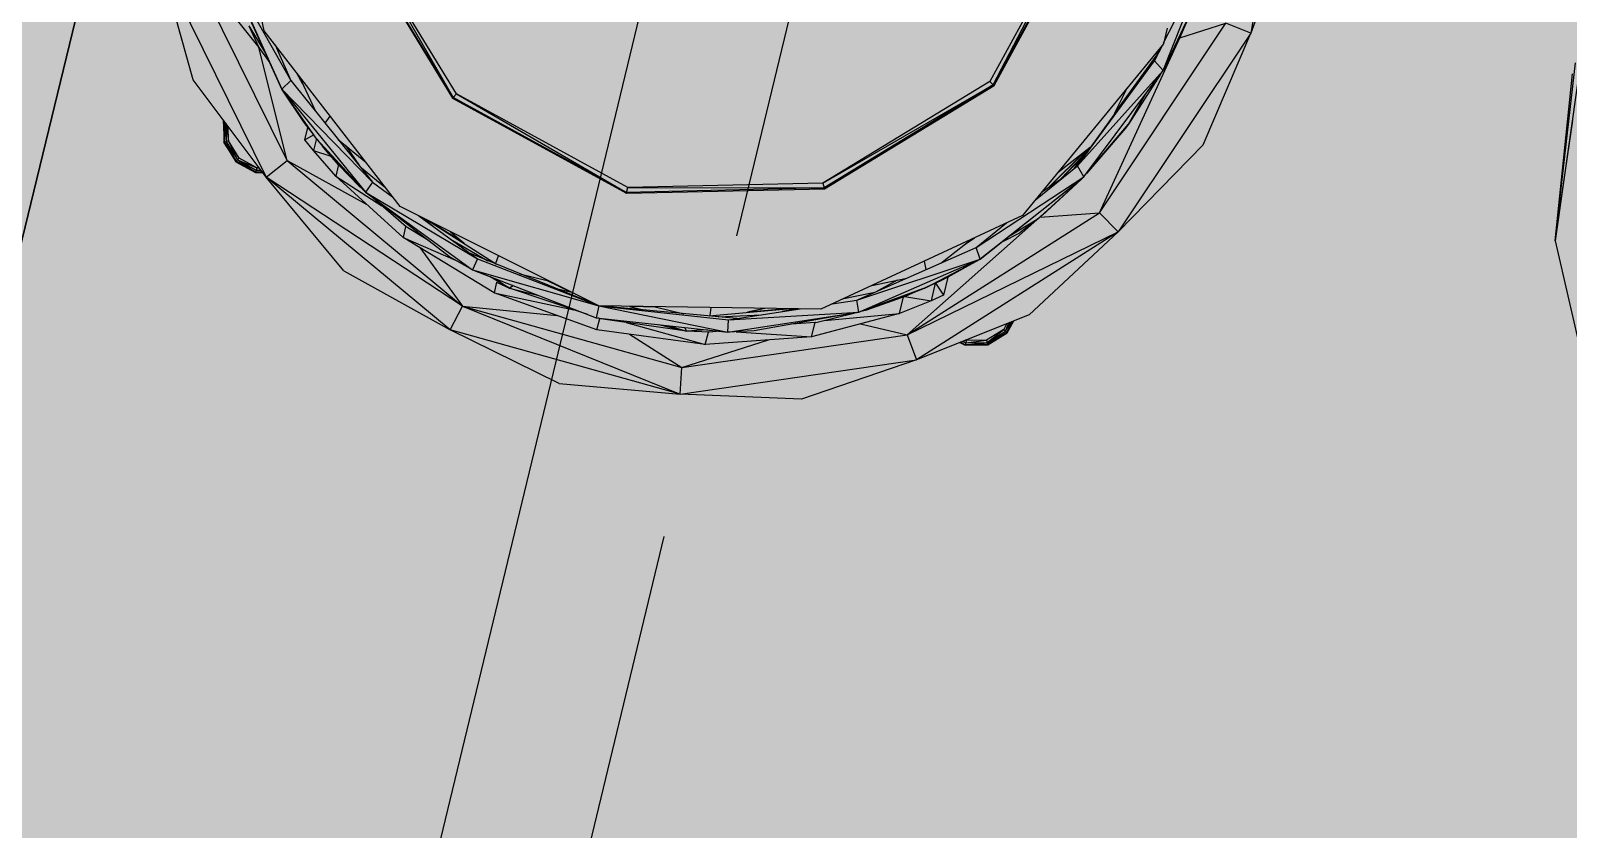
# Model space of a CAD drawing. Header units: millimetres. Extents: x 4980 to 19099, y 3891 to 5773.
# Drawn here: x 12221.74 to 12253.32, y 4709.82 to 4726.22 of the extents above; entities that cross this region are included whole.
import ezdxf

# ---------------------------------------------------------------- set-up
doc = ezdxf.new("R2010")
doc.units = ezdxf.units.MM
doc.linetypes.add('DASHED', pattern=[19.05, 12.7, -6.35])
doc.layers.add('Kıtc-002 Çizgi', color=7, linetype='Continuous')
doc.layers.add('Kıtc-031 Müşteri Mevcut', color=30, linetype='Continuous')

# ---------------------------------------------------------------- blocks, each defined once
blk = doc.blocks.new('A$C3AF727DF')
at = {"layer": 'Kıtc-002 Çizgi'}
blk.add_lwpolyline([(0, 0), (90, 0), (90, 52), (0, 52), (0, 0)], dxfattribs=at)
at = {"layer": 'Kıtc-002 Çizgi', "color": 4, "linetype": 'DASHED'}
blk.add_lwpolyline([(3, 3), (87, 3), (87, 49), (3, 49)], close=True, dxfattribs=at)
blk = doc.blocks.new('A$C2F745399')
at = {"layer": 'Kıtc-031 Müşteri Mevcut', "linetype": 'Continuous'}
for p, q in [((23.779, 20.49), (22.954, 15.654)), ((2.692, 15.698), (1.741, 20.159)), ((19.52, 18.18), (17.595, 14.66)), ((17.667, 14.591), (19.52, 18.18)), ((19.617, 18.156), (17.667, 14.591)), ((17.682, 14.577), (19.637, 18.152)), ((4.437, 17.801), (6.555, 14.32)), ((6.569, 14.335), (4.457, 17.806)), ((4.552, 17.834), (6.569, 14.335)), ((6.638, 14.407), (4.552, 17.834)), ((23.82, 17.995), (22.954, 15.654)), ((21.154, 14.885), (22.163, 17.412)), ((21.165, 15.453), (22.163, 17.412)), ((0.558, 17.094), (2.733, 12.696)), ((1.234, 14.692), (0.558, 17.094)), ((1.09, 17.229), (2.579, 15.357)), ((3.164, 13.037), (1.09, 17.229)), ((1.936, 16.984), (3.238, 14.679)), ((1.936, 16.984), (3.052, 14.503)), ((3.052, 14.503), (1.96, 16.907)), ((21.746, 16.13), (21.154, 14.885)), ((21.746, 16.13), (21.5, 15.561)), ((2.371, 15.803), (2.728, 15.216)), ((2.371, 15.803), (2.579, 15.357)), ((19.851, 11.964), (22.445, 15.857)), ((21.498, 15.557), (22.445, 15.857)), ((22.954, 15.654), (22.445, 15.857)), ((5.486, 12.091), (2.692, 15.698)), ((19.851, 11.964), (21.498, 15.557)), ((22.954, 15.654), (20.234, 11.571)), ((21.5, 15.561), (21.154, 14.885)), ((21.239, 15.757), (21.16, 15.433)), ((21.5, 15.561), (21.337, 15.231)), ((21.445, 15.446), (21.466, 15.492)), ((21.466, 15.492), (21.466, 15.494)), ((21.976, 13.359), (22.954, 15.654)), ((29.821, 15.68), (29.211, 11.387)), ((3.164, 13.037), (2.579, 15.357)), ((2.579, 15.357), (2.807, 15.042)), ((2.913, 15.412), (3.238, 14.679)), ((21.16, 15.433), (18.266, 11.908)), ((19.397, 12.927), (21.013, 15.176)), ((20.165, 14.014), (21.014, 15.179)), ((20.978, 15.085), (21.147, 15.417)), ((20.978, 15.085), (21.071, 15.324)), ((21.318, 15.191), (21.154, 14.885)), ((21.337, 15.231), (21.318, 15.191)), ((21.343, 15.243), (21.445, 15.446)), ((21.444, 15.447), (21.445, 15.446)), ((21.445, 15.446), (21.445, 15.45)), ((19.397, 12.927), (20.978, 15.085)), ((19.397, 12.927), (21.154, 14.885)), ((19.528, 12.703), (21.154, 14.885)), ((21.154, 14.885), (20.978, 15.085)), ((21.202, 14.973), (21.195, 14.964)), ((21.202, 14.973), (21.204, 14.98)), ((29.211, 11.387), (29.628, 15.046)), ((2.733, 12.696), (1.234, 14.692)), ((3.238, 14.679), (3.052, 14.503)), ((3.238, 14.679), (4.915, 12.596)), ((3.356, 14.842), (3.479, 14.613)), ((3.39, 14.779), (3.43, 14.72)), ((3.399, 14.785), (3.735, 14.062)), ((6.43, 14.564), (6.555, 14.32)), ((17.595, 14.66), (14.168, 12.575)), ((14.168, 12.575), (17.667, 14.591)), ((17.667, 14.591), (14.196, 12.479)), ((14.202, 12.459), (17.682, 14.577)), ((17.595, 14.66), (17.667, 14.591)), ((17.667, 14.591), (17.682, 14.577)), ((20.158, 14.001), (20.427, 14.54)), ((21.099, 14.811), (20.446, 13.787)), ((29.211, 11.387), (29.568, 14.817)), ((3.052, 14.503), (4.915, 12.596)), ((3.052, 14.503), (4.768, 12.391)), ((3.514, 13.816), (3.052, 14.503)), ((3.583, 13.721), (3.052, 14.503)), ((3.771, 13.479), (3.052, 14.503)), ((6.569, 14.335), (6.555, 14.32)), ((6.555, 14.32), (10.129, 12.366)), ((6.638, 14.407), (6.569, 14.335)), ((10.134, 12.385), (6.569, 14.335)), ((6.638, 14.407), (10.134, 12.385)), ((10.158, 12.482), (6.638, 14.407)), ((20.446, 13.787), (20.798, 14.408)), ((3.939, 13.807), (4.048, 13.946)), ((1.852, 13.869), (1.863, 13.412)), ((1.875, 13.416), (1.853, 13.868)), ((1.875, 13.416), (1.865, 13.852)), ((1.868, 13.849), (1.911, 13.426)), ((1.902, 13.803), (1.911, 13.426)), ((1.911, 13.791), (1.959, 13.44)), ((1.959, 13.44), (1.951, 13.736)), ((3.529, 13.795), (3.514, 13.816)), ((3.527, 13.463), (3.588, 13.713)), ((3.583, 13.721), (3.529, 13.795)), ((3.596, 13.703), (3.583, 13.721)), ((3.589, 13.714), (3.596, 13.703)), ((3.596, 13.703), (3.693, 13.58)), ((20.38, 13.7), (19.579, 12.77)), ((20.4, 13.727), (19.58, 12.772)), ((20.421, 13.754), (19.582, 12.776)), ((19.585, 12.779), (20.446, 13.787)), ((20.386, 13.706), (20.38, 13.7)), ((20.4, 13.727), (20.386, 13.706)), ((20.421, 13.754), (20.4, 13.727)), ((20.446, 13.787), (20.421, 13.754)), ((29.211, 11.387), (29.57, 13.857)), ((1.863, 13.412), (1.875, 13.416)), ((2.114, 13.023), (1.863, 13.412)), ((1.863, 13.412), (2.105, 13.014)), ((1.911, 13.426), (1.875, 13.416)), ((1.875, 13.416), (2.114, 13.023)), ((1.959, 13.44), (1.911, 13.426)), ((1.911, 13.426), (2.139, 13.05)), ((2.114, 13.023), (1.911, 13.426)), ((1.959, 13.44), (2.139, 13.05)), ((2.174, 13.086), (1.959, 13.44)), ((3.527, 13.463), (3.705, 13.563)), ((3.702, 13.242), (3.527, 13.463)), ((3.771, 13.479), (3.693, 13.58)), ((3.762, 13.49), (3.702, 13.242)), ((3.778, 13.47), (3.771, 13.479)), ((4.768, 12.391), (3.771, 13.479)), ((3.778, 13.47), (3.775, 13.475)), ((3.778, 13.47), (3.792, 13.452)), ((3.793, 13.451), (3.89, 13.336)), ((4.018, 13.179), (3.89, 13.336)), ((4.212, 13.468), (4.779, 13.003)), ((4.366, 13.342), (4.648, 12.927)), ((19, 12.801), (19.657, 13.311)), ((19.334, 12.878), (19.643, 13.3)), ((21.976, 13.359), (20.234, 11.571)), ((2.105, 13.014), (2.114, 13.023)), ((2.517, 12.803), (2.105, 13.014)), ((2.105, 13.014), (2.514, 12.79)), ((2.114, 13.023), (2.139, 13.05)), ((2.525, 12.839), (2.114, 13.023)), ((2.114, 13.023), (2.517, 12.803)), ((2.174, 13.086), (2.139, 13.05)), ((2.139, 13.05), (2.537, 12.888)), ((2.139, 13.05), (2.525, 12.839)), ((2.537, 12.888), (2.174, 13.086)), ((2.733, 12.696), (3.164, 13.037)), ((3.164, 13.037), (4.796, 12.138)), ((3.164, 13.037), (6.764, 10.05)), ((4.159, 12.716), (3.702, 13.242)), ((3.702, 13.242), (4.062, 13.128)), ((4.018, 13.179), (4.768, 12.391)), ((4.026, 13.17), (4.043, 13.15)), ((4.044, 13.152), (4.043, 13.15)), ((4.043, 13.15), (4.046, 13.149)), ((4.043, 13.15), (4.641, 12.512)), ((4.217, 12.953), (4.043, 13.15)), ((4.216, 12.956), (4.159, 12.716)), ((4.641, 12.512), (4.217, 12.953)), ((19.571, 13.242), (18.798, 12.482)), ((19.561, 13.228), (18.806, 12.487)), ((19.48, 13.104), (19.049, 12.653)), ((19.475, 13.096), (19.053, 12.655)), ((19.064, 12.662), (19.469, 13.087)), ((19.325, 12.87), (19.573, 13.246)), ((19.47, 13.089), (19.468, 13.087)), ((2.514, 12.79), (2.517, 12.803)), ((2.656, 12.798), (2.514, 12.79)), ((2.514, 12.79), (2.66, 12.794)), ((2.525, 12.839), (2.517, 12.803)), ((2.517, 12.803), (2.65, 12.807)), ((2.537, 12.888), (2.525, 12.839)), ((2.525, 12.839), (2.624, 12.842)), ((2.63, 12.833), (2.525, 12.839)), ((2.588, 12.889), (2.537, 12.888)), ((2.537, 12.888), (2.593, 12.882)), ((4.329, 10.776), (2.733, 12.696)), ((6.51, 9.563), (2.733, 12.696)), ((6.764, 10.05), (2.733, 12.696)), ((5.547, 11.458), (4.159, 12.716)), ((4.159, 12.716), (5.106, 12.109)), ((5.19, 12.472), (4.687, 12.879)), ((17.313, 11.253), (19.528, 12.703)), ((17.397, 11.012), (19.528, 12.703)), ((19.471, 12.646), (17.397, 11.012)), ((18.533, 12.234), (19.397, 12.927)), ((18.599, 11.853), (19.471, 12.646)), ((18.63, 11.879), (19.471, 12.646)), ((18.66, 12.388), (19.089, 12.68)), ((18.675, 11.917), (19.471, 12.646)), ((18.684, 11.922), (19.471, 12.646)), ((19.063, 12.663), (19.06, 12.661)), ((19.528, 12.703), (19.397, 12.927)), ((19.528, 12.703), (19.471, 12.646)), ((4.636, 12.529), (4.641, 12.512)), ((4.641, 12.512), (4.656, 12.509)), ((4.641, 12.512), (4.667, 12.498)), ((4.641, 12.512), (4.673, 12.491)), ((4.706, 12.457), (4.641, 12.512)), ((4.915, 12.596), (4.768, 12.391)), ((4.768, 12.391), (7.073, 11.019)), ((4.768, 12.391), (6.969, 10.791)), ((6.498, 11.063), (4.768, 12.391)), ((4.915, 12.596), (5.328, 12.294)), ((9.904, 12.511), (10.129, 12.366)), ((10.129, 12.366), (14.202, 12.459)), ((10.129, 12.366), (10.134, 12.385)), ((10.134, 12.385), (10.158, 12.482)), ((14.196, 12.479), (10.134, 12.385)), ((14.168, 12.575), (10.158, 12.482)), ((10.158, 12.482), (14.196, 12.479)), ((14.202, 12.459), (13.926, 12.473)), ((14.168, 12.575), (14.196, 12.479)), ((14.196, 12.479), (14.202, 12.459)), ((14.202, 12.459), (14.425, 12.618)), ((5.603, 11.678), (4.883, 12.303)), ((9.566, 10.053), (5.486, 12.091)), ((5.867, 11.9), (7.073, 11.019)), ((6.177, 11.673), (5.945, 11.862)), ((6.044, 11.812), (7.459, 10.91)), ((6.122, 11.773), (6.779, 11.361)), ((18.266, 11.908), (14.127, 9.988)), ((15.897, 9.462), (19.851, 11.964)), ((15.897, 9.462), (18.624, 11.873)), ((17.313, 11.253), (17.938, 11.756)), ((18.012, 11.496), (18.599, 11.853)), ((18.599, 11.853), (18.209, 11.553)), ((18.63, 11.879), (18.599, 11.853)), ((18.624, 11.873), (19.851, 11.964)), ((18.658, 11.901), (18.63, 11.879)), ((18.676, 11.917), (18.658, 11.901)), ((18.684, 11.922), (18.676, 11.917)), ((18.683, 11.923), (18.684, 11.922)), ((18.684, 11.922), (18.695, 11.934)), ((20.234, 11.571), (19.851, 11.964)), ((5.595, 11.684), (5.547, 11.458)), ((7.413, 10.319), (5.547, 11.458)), ((5.547, 11.458), (6.622, 10.992)), ((6.066, 11.396), (5.603, 11.678)), ((6.017, 11.433), (5.603, 11.678)), ((6.516, 11.426), (7.287, 10.979)), ((6.518, 11.575), (6.801, 11.343)), ((15.897, 9.462), (20.234, 11.571)), ((20.234, 11.571), (16.088, 8.948)), ((16.588, 10.934), (17.218, 11.422)), ((17.068, 11.306), (17.283, 11.452)), ((17.161, 11.378), (17.224, 11.412)), ((17.862, 11.378), (18.209, 11.553)), ((18.406, 9.872), (20.234, 11.571)), ((29.211, 11.387), (29.769, 8.955)), ((5.884, 11.253), (6.764, 10.05)), ((6.969, 10.791), (6.498, 11.063)), ((9.566, 10.053), (6.927, 11.126)), ((7.446, 10.931), (7.506, 11.081)), ((14.866, 10.174), (17.313, 11.253)), ((17.397, 11.012), (17.313, 11.253)), ((4.329, 10.776), (6.51, 9.563)), ((7.073, 11.019), (6.969, 10.791)), ((6.969, 10.791), (9.566, 10.053)), ((6.969, 10.791), (9.507, 9.81)), ((7.073, 11.019), (9.566, 10.053)), ((14.866, 10.174), (17.397, 11.012)), ((14.902, 9.925), (17.397, 11.012)), ((16.289, 10.802), (16.256, 10.975)), ((16.288, 10.433), (17.397, 11.012)), ((16.566, 10.561), (17.397, 11.012)), ((17.397, 11.012), (16.671, 10.614)), ((17.397, 11.012), (16.736, 10.646)), ((7.732, 10.414), (7.335, 10.65)), ((7.462, 10.541), (7.413, 10.319)), ((7.45, 10.605), (7.732, 10.414)), ((7.476, 10.532), (7.471, 10.535)), ((7.476, 10.532), (7.732, 10.414)), ((7.806, 10.468), (7.732, 10.414)), ((7.943, 10.713), (8.533, 10.569)), ((8.989, 10.337), (8.498, 10.578)), ((16.288, 10.433), (14.902, 9.925)), ((15.174, 10.473), (15.891, 10.626)), ((15.255, 10.345), (15.697, 10.585)), ((16.257, 10.419), (16.277, 10.428)), ((16.288, 10.433), (16.277, 10.428)), ((16.281, 10.43), (16.277, 10.428)), ((16.566, 10.561), (16.288, 10.433)), ((16.478, 10.519), (16.31, 10.443)), ((16.476, 10.518), (16.388, 10.155)), ((16.478, 10.519), (16.546, 10.552)), ((16.48, 10.521), (16.645, 10.271)), ((16.546, 10.552), (16.561, 10.559)), ((16.648, 10.602), (16.566, 10.561)), ((16.636, 10.596), (16.648, 10.602)), ((16.736, 10.646), (16.645, 10.271)), ((16.671, 10.614), (16.648, 10.602)), ((16.671, 10.614), (16.736, 10.646)), ((9.526, 9.565), (7.413, 10.319)), ((7.413, 10.319), (9.05, 9.972)), ((7.732, 10.414), (8.307, 10.274)), ((9.341, 9.874), (7.732, 10.414)), ((8.689, 10.41), (9.008, 10.332)), ((9.197, 10.204), (9.378, 10.147)), ((14.36, 10.096), (14.866, 10.174)), ((15.198, 10.321), (14.564, 10.19)), ((14.902, 9.925), (14.866, 10.174)), ((15.93, 10.28), (14.902, 9.925)), ((15.071, 9.974), (15.895, 10.266)), ((15.83, 10.239), (15.071, 9.974)), ((15.74, 9.898), (15.825, 10.237)), ((16.388, 10.155), (15.74, 9.898)), ((15.83, 10.239), (15.895, 10.266)), ((15.849, 10.247), (16.388, 10.155)), ((15.892, 10.266), (15.895, 10.266)), ((15.895, 10.266), (15.919, 10.275)), ((15.895, 10.268), (15.895, 10.266)), ((16.117, 10.36), (15.93, 10.28)), ((16.117, 10.36), (16.255, 10.418)), ((16.645, 10.271), (16.388, 10.155)), ((6.51, 9.563), (6.764, 10.05)), ((6.764, 10.05), (8.71, 9.856)), ((6.764, 10.05), (11.269, 8.786)), ((6.764, 10.05), (11.233, 8.238)), ((9.566, 10.053), (9.507, 9.81)), ((9.507, 9.81), (12.212, 9.515)), ((9.526, 9.565), (9.582, 9.794)), ((9.6, 9.788), (9.544, 9.806)), ((9.566, 10.053), (12.225, 9.765)), ((12.402, 9.793), (9.566, 10.053)), ((9.566, 10.053), (12.212, 9.515)), ((14.127, 9.988), (9.566, 10.053)), ((9.686, 10.052), (9.729, 10.038)), ((10.191, 10.044), (10.51, 9.967)), ((10.756, 10.028), (10.209, 10.04)), ((10.721, 10.037), (11.311, 9.893)), ((11.832, 9.846), (13.503, 9.997)), ((11.853, 9.859), (11.869, 10.02)), ((12.016, 9.829), (12.907, 9.871)), ((12.212, 9.515), (14.902, 9.925)), ((12.225, 9.765), (13.701, 9.994)), ((12.225, 9.765), (14.902, 9.925)), ((12.615, 9.928), (12.973, 10.004)), ((12.644, 9.934), (13.416, 9.998)), ((14.902, 9.925), (12.756, 9.541)), ((13.615, 9.995), (13.327, 9.937)), ((15.74, 9.898), (13.93, 9.418)), ((14.021, 9.71), (14.803, 9.907)), ((14.199, 9.755), (15.74, 9.898)), ((14.979, 9.951), (15.071, 9.974)), ((15.033, 9.97), (15.071, 9.974)), ((15.042, 9.973), (15.071, 9.974)), ((15.071, 9.974), (15.056, 9.978)), ((15.083, 9.987), (15.071, 9.974)), ((18.406, 9.872), (16.088, 8.948)), ((8.747, 8.459), (6.51, 9.563)), ((11.233, 8.238), (6.51, 9.563)), ((11.749, 9.264), (9.526, 9.565)), ((11.362, 9.531), (9.6, 9.788)), ((10.123, 9.712), (11.749, 9.264)), ((10.787, 9.671), (11.362, 9.531)), ((10.979, 9.65), (11.362, 9.531)), ((11.321, 9.613), (11.362, 9.531)), ((11.362, 9.531), (11.7, 9.571)), ((11.799, 9.56), (11.362, 9.531)), ((11.835, 9.513), (11.362, 9.531)), ((11.749, 9.264), (11.816, 9.514)), ((12.051, 9.533), (11.835, 9.513)), ((12.212, 9.515), (12.225, 9.765)), ((12.756, 9.541), (12.212, 9.515)), ((12.387, 9.523), (13.93, 9.418)), ((14.014, 9.71), (13.512, 9.675)), ((13.93, 9.418), (14.008, 9.709)), ((14.021, 9.71), (14.014, 9.71)), ((14.936, 9.685), (15.897, 9.462)), ((17.88, 9.566), (17.526, 9.35)), ((17.54, 9.302), (17.88, 9.566)), ((17.54, 9.302), (17.916, 9.531)), ((17.54, 9.302), (17.943, 9.506)), ((17.943, 9.506), (17.55, 9.267)), ((17.943, 9.506), (17.554, 9.255)), ((17.554, 9.255), (17.952, 9.497)), ((17.947, 9.689), (17.88, 9.566)), ((17.88, 9.566), (17.916, 9.531)), ((17.916, 9.531), (18.017, 9.716)), ((17.916, 9.531), (17.987, 9.704)), ((17.916, 9.531), (17.943, 9.506)), ((18.069, 9.738), (17.943, 9.506)), ((17.943, 9.506), (18.041, 9.726)), ((17.952, 9.497), (17.943, 9.506)), ((17.952, 9.497), (18.087, 9.745)), ((10.194, 9.474), (11.269, 8.786)), ((11.269, 8.786), (15.897, 9.462)), ((11.269, 8.786), (13.047, 9.355)), ((13.93, 9.418), (11.749, 9.264)), ((15.897, 9.462), (16.088, 8.948)), ((16.979, 9.303), (17.088, 9.244)), ((17.091, 9.256), (16.991, 9.307)), ((17.091, 9.256), (16.995, 9.309)), ((17.031, 9.324), (17.1, 9.292)), ((17.037, 9.326), (17.1, 9.292)), ((17.55, 9.267), (17.088, 9.244)), ((17.088, 9.244), (17.091, 9.256)), ((17.088, 9.244), (17.554, 9.255)), ((17.091, 9.256), (17.54, 9.302)), ((17.1, 9.292), (17.091, 9.256)), ((17.55, 9.267), (17.091, 9.256)), ((17.093, 9.348), (17.112, 9.341)), ((17.112, 9.341), (17.096, 9.35)), ((17.1, 9.292), (17.526, 9.35)), ((17.112, 9.341), (17.1, 9.292)), ((17.1, 9.292), (17.54, 9.302)), ((17.526, 9.35), (17.112, 9.341)), ((17.526, 9.35), (17.54, 9.302)), ((17.54, 9.302), (17.55, 9.267)), ((17.554, 9.255), (17.55, 9.267)), ((11.233, 8.238), (16.088, 8.948)), ((16.088, 8.948), (13.727, 8.139)), ((11.233, 8.238), (11.269, 8.786)), ((8.747, 8.459), (11.233, 8.238)), ((13.727, 8.139), (11.233, 8.238))]:
    blk.add_line(p, q, dxfattribs=at)

msp = doc.modelspace()

# ---------------------------------------------------------------- hatches: boundary and pattern name
h = msp.add_hatch()
h.set_pattern_fill('AR-CONC', color=6, scale=0.1)
h.set_pattern_definition([(50, (-592.883, -838.037), (18.218467, -1.593909), [1.905, -20.955]), (355, (-592.883, -838.037), (-3.524342, 19.105685), [1.524, -16.764058]), (100.45144, (-591.364, -838.17), (14.694125, 17.511775), [1.619, -17.809024]), (46.1842, (-592.883, -832.957), (27.107904, -4.204233), [2.8575, -31.4325]), (96.63556, (-590.624, -833.307), (23.740413, 24.742612), [2.4285, -26.71356]), (351.18415, (-592.883, -832.957), (23.740413, 24.74261), [2.285997, -25.145973]), (21, (-590.343, -834.227), (15.161439, -10.22652), [1.905, -20.955]), (326, (-590.343, -834.227), (6.180203, 18.418797), [1.524, -16.764]), (71.45144, (-589.079, -835.079), (21.341642, 8.192277), [1.619, -17.808994]), (37.5, (-592.8826, -838.0365), (0.3088603, 8.455504), [0, -16.5608, 0, -17.018, 0, -16.8275]), (7.5, (-592.883, -838.0365), (6.681966, 10.0180575), [0, -9.7028, 0, -16.1798, 0, -6.4135]), (327.5, (-598.547, -838.0365), (13.5590595, -0.5728744), [0, -6.35, 0, -19.812, 0, -26.289]), (317.5, (-601.087, -838.037), (14.812918, 2.542649), [0, -8.255, 0, -13.1572, 0, -18.669])])
h.paths.add_polyline_path([(12234.879, 4776.697), (12137.715, 4800.343), (12121.163, 4732.328), (12218.327, 4708.682)])
h.paths.add_polyline_path([(12342.293, 4750.557), (12234.879, 4776.697), (12218.327, 4708.682), (12325.741, 4682.542)])
h.paths.add_polyline_path([(12342.293, 4750.557), (12325.741, 4682.542), (12461.771, 4649.438), (12478.323, 4717.453)])
h.paths.add_polyline_path([(12413.799, 4718.747, -0.414214), (12418.631, 4721.687), (12459.44, 4711.756, -0.414214), (12462.381, 4706.924), (12452.45, 4666.115, -0.414214), (12447.617, 4663.174), (12406.808, 4673.105, -0.414214), (12403.868, 4677.938)], flags=16)
h.paths.add_polyline_path([(12458.16, 4704.873, -1), (12451.784, 4704.873, -1)], flags=0)
h.paths.add_polyline_path([(12429.268, 4596.847), (12306.959, 4594.937), (12306.959, 4526.847), (12429.268, 4526.847)])
h.paths.add_polyline_path([(12306.959, 4594.937), (12227.765, 4614.231), (12211.666, 4548.164), (12211.675, 4548.162), (12226.218, 4607.918), (12100.39, 4638.539), (12098.447, 4639.012), (12083.904, 4579.256), (12211.666, 4548.164), (12226.226, 4607.916), (12226.218, 4607.918), (12211.202, 4546.219), (12290.386, 4526.927)])
h.paths.add_polyline_path([(12118.16, 4625.181), (12117.251, 4625.143), (12116.552, 4625.49), (12115.797, 4626.14), (12115.002, 4626.994), (12114.189, 4627.948), (12113.027, 4627.474), (12111.93, 4627.081), (12110.96, 4626.851), (12109.812, 4626.869), (12109.185, 4627.976), (12109.378, 4629.535), (12110.218, 4630.715), (12111.127, 4630.753), (12111.825, 4630.407), (12112.581, 4629.756), (12113.375, 4628.903), (12114.189, 4627.948), (12115.35, 4628.422), (12116.447, 4628.815), (12117.418, 4629.045), (12118.565, 4629.027), (12119.193, 4627.92), (12119, 4626.362)], flags=16)
h.paths.add_polyline_path([(12095.545, 4614.611, -1), (12101.86, 4614.611, -1)], flags=16)
h.paths.add_polyline_path([(12101.045, 4614.925), (12098.831, 4614.062), (12099.012, 4615.22), (12096.626, 4614.642), (12096.634, 4614.619), (12096.682, 4614.47), (12096.116, 4614.571), (12096.534, 4614.925), (12096.59, 4614.753), (12099.149, 4615.373), (12098.968, 4614.219), (12101.018, 4615.018)], flags=0)
h.paths.add_polyline_path([(12132.594, 4609.738), (12104.529, 4616.568), (12102.674, 4608.945), (12130.739, 4602.115)], flags=24)

# ---------------------------------------------------------------- linework, layer by layer
at = {"layer": 'Kıtc-002 Çizgi'}
for points in [[(12137.715, 4800.343), (12234.879, 4776.697), (12218.327, 4708.682), (12121.163, 4732.328)], [(12234.879, 4776.697), (12342.293, 4750.557), (12325.741, 4682.542), (12218.327, 4708.682)]]:
    msp.add_lwpolyline(points, close=True, dxfattribs=at)

# ---------------------------------------------------------------- block references
msp.add_blockref('A$C2F745399', (12223.841, 4710.515))
at = {"layer": 'Kıtc-002 Çizgi', "rotation": 346.4168050262529}
msp.add_blockref('A$C3AF727DF', (12229.265, 4705.946), dxfattribs=at)

doc.saveas('drawing.dxf')
